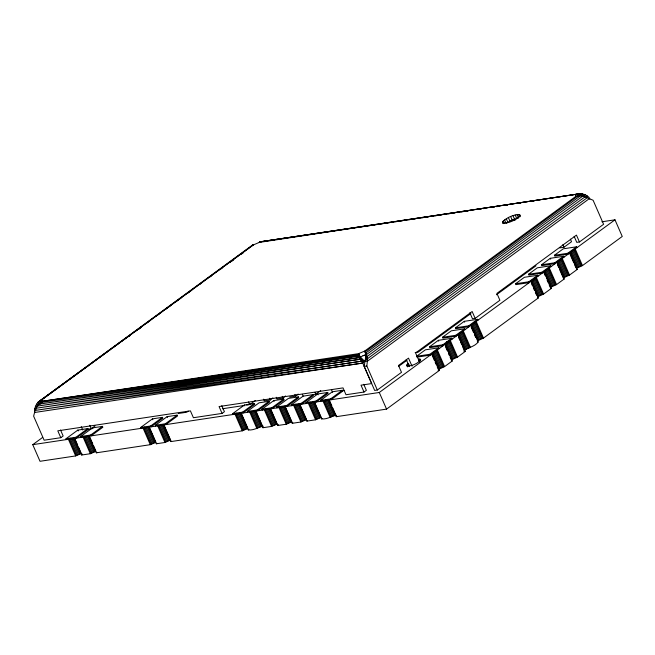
<?xml version="1.0" encoding="UTF-8"?>
<svg xmlns="http://www.w3.org/2000/svg" width="655" height="655" viewBox="0 0 655 655"><rect width="100%" height="100%" fill="white"/><g stroke="black" fill="none" stroke-linecap="round" stroke-linejoin="round"><path stroke-width="0.98" d="M60.522 429.967L63.142 435.968L60.792 437.696L44.131 440.201L33.642 416.195C35.026 410.538 36.508 403.898 42.436 401.261L358.572 353.659L364.614 351.105L365.924 352.906L365.924 355.714L364.18 366.423L374.668 390.429L377.337 390.028L401.499 372.335L398.502 365.474L408.515 358.138L412.036 366.194M585.406 196.566L365.777 357.474L365.924 352.906L580.608 195.64L583.056 195.919L593.119 200.266L603.607 224.272L579.446 241.973L576.777 242.375L574.157 236.373M582.41 195.755L582.5 193.905L577.702 194.011L259.274 242.407L253.239 244.97L42.067 399.673C37.384 401.4 34.6 406.28 34.51 411.135M584.645 197.253L584.841 194.601L582.5 193.905L580.477 194.207L582.5 193.905M586.855 197.409L587.044 195.771L584.841 194.601L582.819 194.903L584.841 194.601L583.58 196.107M579.708 196.623L580.093 193.708L259.609 241.9L259.274 242.407M589.369 198.612L367.684 361.011L365.015 361.413L363.263 360.127L360.406 357.409L358.572 353.659L359.063 357.589L362.747 363.066L371.672 383.576L361.011 385.181L364.008 392.042L366.366 390.315L363.746 384.313M377.337 390.028L366.849 366.022L367.594 358.621L365.924 352.906M577.227 196.549L577.702 194.011L575.409 194.813L575.786 196.402L364.614 351.105L365.736 353.675M409.195 365.261L408.384 363.41L406.739 365.031L406.968 365.998C411.946 366.17 417.202 363.697 420.69 360.185L420.461 359.21L418.43 359.153L419.642 361.928M502.5 221.906L502.786 223.118C509.009 223.339 515.583 220.244 519.939 215.855L519.652 214.644C513.422 214.422 506.855 217.517 502.5 221.906L503.253 223.625M365.777 357.474L366.628 354.47L583.056 195.919M38.899 404.716L38.088 402.227L253.239 244.97M367.218 356.402L365.523 359.341L367.594 358.621L587.535 197.499M82.595 454.111L81.67 455.02L74.4 438.392L74.981 437.9M278.522 424.612L277.597 425.521L270.327 408.884L270.908 408.401M463.945 350.908C468.227 347.207 474.498 346.872 478.183 341.992L470.912 325.355M272.865 397.855L270.319 399.976L264.325 400.876L263.572 399.157M285.531 395.956L282.985 398.068L276.983 398.969L276.238 397.257M298.189 394.048L295.642 396.16L289.649 397.061M34.772 412.47L362.747 363.066L367.594 358.621M585.807 196.95L587.044 195.771L589.033 197.327L589.844 199.185M89.645 435.69L89.064 436.181L96.326 452.818L150.306 444.688L155.964 442.297L149.094 426.585M96.326 452.818L96.915 452.327M149.627 426.659L149.037 427.15L156.308 443.787L164.97 442.477L170.619 440.086L163.758 424.375M156.308 443.787L156.889 443.296M163.701 424.939L170.971 441.576L171.553 441.093M241.589 412.814L241.007 413.305L248.27 429.934C253.878 430.564 258.144 427.166 263.269 426.192M248.27 429.934L248.859 429.451M255.663 411.094L262.933 427.731L263.515 427.24M314.891 401.777L314.31 402.268L321.58 418.897C327.181 419.527 331.446 416.121 336.58 415.147M284.99 406.681L292.253 423.318L292.842 422.827M299.646 404.471L306.917 421.108L307.498 420.616M321.58 418.897L322.162 418.414M328.974 400.058L336.236 416.695L336.826 416.203M444.991 344.35L452.253 360.987L444.598 366.595L438.359 369.477L437.147 366.71M457.264 334.901L457.951 334.852L465.214 351.489L457.558 357.098L451.32 359.98L450.108 357.212M477.249 340.993L483.48 338.111L538.287 297.959L531.017 281.331M537.354 296.961L543.584 294.079L551.248 288.47L543.977 271.833M556.259 262.385L556.938 262.336L564.209 278.973L556.553 284.581L550.315 287.463L549.103 284.688M569.22 252.887L569.907 252.838L577.17 269.475L569.514 275.084L563.275 277.966L559.648 269.647M576.244 268.468L582.475 265.586L622.25 236.455L614.98 219.818L601.904 221.783M40.88 403.627L39.939 400.737L252.838 244.773M128.732 336.588L130.378 335.385M138.606 329.359L140.252 328.147M231.567 261.255L233.213 260.043M78.494 447.062L81.318 453.53L75.669 455.929L40.02 461.292L32.75 444.663L42.55 437.475M66.032 438.735L77.814 430.106L87.811 428.599L88.188 429.451L76.398 438.089L76.029 437.229L66.032 438.735L66.401 439.595M76.029 437.229L87.811 428.599M86.517 429.434L91.258 428.714L95.024 425.955M80.688 436.525L92.478 427.895L102.475 426.389L102.843 427.248L91.061 435.878L90.685 435.018L80.688 436.525L81.064 437.384M90.685 435.018L102.475 426.389M140.669 427.494L152.451 418.864L162.448 417.358L162.825 418.217L151.043 426.847L150.666 425.987L140.669 427.494L141.046 428.354M150.666 425.987L162.448 417.358M155.333 425.292L167.115 416.654L177.112 415.147L177.489 416.007L165.699 424.645L165.322 423.785L155.333 425.292L155.702 426.143M165.322 423.785L177.112 415.147M188.247 411.111L186.74 412.216L178.209 413.502M60.792 437.696L57.796 430.834L190.409 410.865L193.405 417.726L222.061 413.411L224.419 411.684L221.799 405.682M232.631 413.649L244.421 405.019L254.418 403.513L254.787 404.364L243.005 413.002L242.628 412.142L232.631 413.649L233.008 414.509M255.393 400.475L249.686 404.659L248.482 401.916M242.628 412.142L254.418 403.513M247.295 411.438L259.077 402.809L269.074 401.302L269.451 402.162L257.669 410.791L257.292 409.94L247.295 411.438L247.672 412.298M257.292 409.94L269.074 401.302M261.959 409.236L273.741 400.598L283.738 399.1L284.114 399.951L272.324 408.589L271.956 407.729L261.959 409.236L262.327 410.095M271.956 407.729L283.738 399.1M276.615 407.025L288.405 398.396L298.402 396.889L298.77 397.749L286.988 406.378L286.612 405.519L276.615 407.025L276.991 407.885M286.612 405.519L298.402 396.889M291.655 405.674L291.279 404.823L303.06 396.185L315.808 394.187L320.762 390.56M42.812 401.384L42.067 399.673L42.436 401.261L358.449 354.633L360.406 357.409L360.07 357.09L366.112 354.535L365.924 355.714L365.22 351.776L578.144 195.788L580.608 195.64M301.275 403.316L313.057 394.678L313.434 395.538L301.652 404.168L301.275 403.316L291.279 404.823M305.942 402.612L317.724 393.974L327.721 392.476L328.098 393.327L316.308 401.965L315.939 401.106L305.942 402.612L306.311 403.472M315.939 401.106L327.721 392.476M320.598 400.401L332.388 391.772L342.385 390.265L342.753 391.125L330.971 399.755L330.595 398.895L320.598 400.401L320.975 401.261M330.595 398.895L342.385 390.265M398.739 366.284L406.845 360.348M470.912 313.491L418.168 352.128L415.139 352.587M496.465 294.775L536.019 265.791M559.714 247.893L563.98 247.246L571.52 241.72L570.399 239.149M429.516 346.798L442.845 344.792L443.222 345.644L429.893 347.649L429.516 346.798L438.359 340.322L451.68 338.316L452.056 339.167M442.477 337.3L455.806 335.294L456.183 336.146L442.854 338.16L442.477 337.3L451.32 330.824L464.649 328.818L465.017 329.678M455.446 327.803L468.767 325.797L469.144 326.657L455.815 328.663L455.446 327.803L464.28 321.327L477.61 319.321L477.986 320.18M515.542 283.771L528.872 281.765L529.248 282.624L515.919 284.63L515.542 283.771L524.385 277.294L537.714 275.288L538.091 276.148M528.511 274.273L541.841 272.267L542.209 273.127L528.88 275.133L528.511 274.273L537.346 267.805L550.675 265.791L551.051 266.651M541.472 264.776L554.801 262.77L555.178 263.629L541.849 265.635L541.472 264.776L550.306 258.307L563.636 256.302L564.012 257.153M554.433 255.286L567.762 253.272L568.139 254.132L554.81 256.138L554.433 255.286L563.275 248.81L576.605 246.804L576.973 247.656M469.864 312.771L472.484 318.78L475.153 318.379L499.896 300.244L496.899 293.383L576.449 235.112L579.446 241.973M438.719 347.813L425.39 349.819L416.555 356.295L429.885 354.281L438.719 347.813L439.096 348.665M442.845 344.792L451.68 338.316M455.806 335.294L464.649 328.818M468.767 325.797L477.61 319.321M528.872 281.765L537.714 275.288M541.841 272.267L550.675 265.791M554.801 262.77L563.636 256.302M567.762 253.272L576.605 246.804M32.75 444.663L379.286 392.484L614.98 219.818M336.236 416.695L386.556 409.113L439.292 370.484L432.022 353.847M78.584 372.711L38.088 402.227L40.422 404.004M80.237 371.508L88.499 365.482M90.153 364.27L109.991 349.811M111.645 348.607L119.906 342.581M121.56 341.378L129.821 335.352M133.956 332.339L142.217 326.313M146.352 323.308L150.486 320.295M156.267 316.078L161.228 312.46M165.355 309.447L171.143 305.23M175.278 302.217L181.058 298M187.674 293.178L191.8 290.165M200.07 284.139L201.724 282.935M209.985 276.909L211.639 275.706M219.9 269.68L222.381 267.879M229.815 262.45L233.123 260.043M81.67 455.02L90.333 453.718L95.982 451.328L93.559 445.777M517.114 214.562L518.613 217.992L512.169 219.965L506.053 223.314L504.555 219.883M170.971 441.576L242.276 430.843L247.926 428.444L241.065 412.732M262.933 427.731L271.596 426.421L277.245 424.031L270.384 408.319M277.597 425.521L286.26 424.219L291.909 421.82L285.048 406.116M292.253 423.318L300.923 422.008L306.573 419.618L300.113 404.831M306.917 421.108L315.579 419.806L321.228 417.407L314.367 401.695M575.786 196.402L578.144 195.788M361.855 358.899L359.063 357.589L38.498 404.209L358.588 355.976L360.831 357.859L358.449 354.633L40.323 402.547L358.588 355.976L361.855 358.899L35.886 408.278L361.11 361.265L365.105 361.355M509.606 220.743L515.6 219.843M362.985 355.542L366.014 355.084M359.063 357.589L37.008 406.165L359.898 359.39L363.263 360.127L361.11 361.265L35.149 410.431L362.747 363.066M416.924 357.147L430.253 355.141L429.885 354.281M364.18 366.423L366.849 366.022M222.381 408.769L244.626 405.42M246.648 405.118L248.671 404.806M342.606 390.765L344.604 390.47M364.008 392.042L346.012 394.744L343.015 387.891L219.065 406.55L222.061 413.411M376.298 224.599L259.609 241.9L580.093 193.708L581.427 196.05M378.32 224.297L389.438 222.643M391.461 222.34L393.483 222.045M395.497 221.742L398.535 221.292M400.557 220.989L402.579 220.686M404.602 220.383L406.616 220.088M408.638 219.785L411.676 219.335M413.698 219.032L415.72 218.729M417.734 218.434L419.757 218.131M421.779 217.828L424.817 217.378M426.839 217.075L428.853 216.772M430.875 216.477L432.898 216.175M434.92 215.872L436.942 215.569M439.972 215.118L441.994 214.824M444.016 214.521L446.039 214.218M448.061 213.915L450.083 213.612M453.113 213.162L455.135 212.867M457.157 212.564L459.18 212.261M461.202 211.958L463.224 211.663M466.254 211.205L468.276 210.91M470.298 210.607L472.32 210.304M479.394 209.256L481.417 208.953M483.439 208.65L485.461 208.347M492.535 207.299L494.558 206.996M496.58 206.693L498.602 206.391M505.676 205.343L507.699 205.04M518.817 203.386L520.84 203.083M531.958 201.429L533.981 201.126M576.49 269.524L577.17 269.475M563.521 279.022L564.209 278.973M550.56 288.519L551.248 288.47M537.599 298.017L538.287 297.959M477.495 342.041L478.183 341.992M465.214 351.489L464.076 351.457M451.565 361.036L452.253 360.987M439.292 370.484L438.146 370.452M36.451 408.54L34.797 408.622L35.984 409.686M37.466 406.305L35.485 406.247L36.795 407.353M36.59 404.086L38.015 405.232M39.939 400.737L41.134 402.26M577.702 194.011L578.643 195.804M575.409 194.813L576.163 196.525M582.475 265.586L575.213 248.957L574.345 249.137L581.607 265.774M573.354 249.44L580.625 266.077M572.716 250.767L579.577 266.479M571.692 251.242L578.553 266.953M570.751 251.757L577.612 267.461M569.965 252.273L576.826 267.985M569.375 252.756L573.821 262.925M574.623 264.776L575.835 267.543M562.858 244.675L563.98 247.246M569.514 275.084L562.244 258.447L561.376 258.635L568.646 275.272M560.393 258.938L567.656 275.575M559.345 259.339L566.616 275.976M558.723 260.739L565.592 276.451M557.79 261.247L564.651 276.959M556.996 261.771L563.865 277.483M557.626 265.029L558.838 267.797M550.306 258.307L550.683 259.159M556.553 284.581L549.283 267.944L548.415 268.132L555.686 284.761M547.424 268.435L554.695 285.064M546.786 269.762L553.655 285.474M545.762 270.237L552.624 285.94M544.821 270.744L551.69 286.456M519.652 214.644L520.406 216.355M544.035 271.268L550.896 286.972M518.637 214.447L519.759 217.026M543.855 272.677L545.066 275.452M547.089 280.07L548.3 282.845M515.182 214.971L516.68 218.402M512.988 215.642L514.486 219.073M510.671 216.535L512.169 219.965M543.584 294.079L536.322 277.442L535.454 277.63L542.717 294.259M508.395 217.591L509.893 221.022M534.464 277.933L541.734 294.562M533.424 278.334L540.686 294.963M506.307 218.729L507.805 222.16M532.802 279.726L539.663 295.438M531.86 280.242L538.721 295.954M531.074 280.758L537.935 296.469M531.696 284.024L532.507 285.867M533.317 287.717L534.529 290.493M535.332 292.335L536.543 295.11M503.253 220.964L504.383 223.535M475.153 318.379L472.157 311.518L415.589 352.955L419.503 361.912M483.48 338.111L476.218 321.474L475.35 321.654L482.62 338.291M474.359 321.957L481.63 338.594M473.319 322.358L480.59 338.995M472.697 323.758L479.558 339.47M471.756 324.274L478.625 339.986M470.97 324.79L477.831 340.502M471.191 327.123L473.614 332.674M474.425 334.517L475.636 337.292M464.28 321.327L464.657 322.186M470.519 347.6L463.257 330.971L462.389 331.152L469.651 347.789M461.398 331.455L468.669 348.092M460.76 332.781L467.621 348.493M459.736 333.256L466.597 348.968M458.795 333.772L465.656 349.483M458.009 334.287L464.87 349.999M458.631 337.546L459.843 340.322M460.653 342.172L461.865 344.939M462.667 346.79L464.289 350.482M457.558 357.098L450.288 340.469L449.42 340.649L456.691 357.286M448.438 340.952L455.7 357.589M447.799 342.278L454.66 357.99M446.366 341.828L453.637 358.465M445.834 343.269L452.695 358.973M445.04 343.785L451.909 359.497M445.67 347.044L447.283 350.744M448.495 353.512L449.305 355.362M438.359 340.322L438.727 341.181M444.598 366.595L437.327 349.966L436.459 350.147L443.73 366.784M435.469 350.45L442.739 367.087M434.83 351.776L441.699 367.488M433.807 352.251L440.668 367.963M432.865 352.767L439.734 368.47M432.079 353.282L438.94 368.994M431.899 354.691L434.322 360.234M435.133 362.084L436.345 364.86M419.65 359.063L420.453 360.913M406.239 359.431L409.375 366.595M407.344 364.278L408.155 366.12M406.739 365.031L407.549 366.874M379.286 392.484L386.556 409.113M358.572 353.659L359.693 356.238M331.414 389.529L332.609 392.271M329.031 399.493L331.856 405.961M332.666 407.811L335.491 414.279M328.163 399.673L335.024 415.385M327.173 399.976L334.042 415.688M325.731 399.452L332.994 416.089M325.109 400.852L331.97 416.564M331.029 417.079L323.767 400.442L322.972 400.958L330.243 417.595M317.724 393.974L318.101 394.834M315.014 392.37L315.808 394.187M313.499 401.883L320.369 417.595M312.509 402.186L319.378 417.898M311.469 402.588L318.338 418.299M310.044 402.137L317.307 418.774M316.373 419.282L309.103 402.653L308.317 403.169L315.579 419.806M302.356 394.277L303.15 396.095M294.897 394.441L295.642 396.16M298.844 404.086L305.705 419.798M297.853 404.389L304.714 420.101M296.805 404.79L303.674 420.502M295.38 404.34L302.651 420.977M294.439 404.856L301.709 421.492M293.653 405.38L300.923 422.008M282.231 396.349L282.985 398.068M284.18 406.296L291.041 422.008M283.189 406.599L290.05 422.311M282.149 407.001L289.011 422.712M281.126 407.476L287.987 423.187M287.046 423.703L279.783 407.066L278.989 407.582L286.26 424.219M273.741 400.598L274.118 401.458M269.573 398.256L270.319 399.976M269.516 408.507L276.377 424.211M268.525 408.81L275.395 424.514M267.486 409.211L274.347 424.923M266.061 408.761L273.323 425.39M272.382 425.906L265.119 409.269L264.333 409.793L271.596 426.421M256.13 411.455L262.18 425.316M254.852 410.71L261.722 426.421M253.87 411.012L260.731 426.724M252.822 411.414L259.691 427.125M251.798 411.889L258.668 427.6M257.726 428.116L250.456 411.479L249.67 411.995L256.94 428.632M244.421 405.019L244.79 405.871M240.197 412.92L247.058 428.632M239.206 413.223L246.067 428.935M238.166 413.624L245.027 429.336M236.733 413.174L244.004 429.811M243.062 430.319L235.792 413.69L235.006 414.206L242.276 430.843M167.115 416.654L167.492 417.513M162.89 424.555L169.751 440.266M161.9 424.858L168.769 440.569M160.459 424.342L167.721 440.971M159.836 425.742L166.697 441.445M165.756 441.961L158.494 425.324L157.699 425.848L164.97 442.477M152.451 418.864L152.828 419.724M148.226 426.765L155.096 442.477M147.244 427.068L154.105 442.78M146.196 427.469L153.065 443.181M144.771 427.019L152.034 443.656M151.1 444.172L143.83 427.535L143.044 428.051L150.306 444.688M92.478 427.895L92.846 428.755M89.76 425.292L91.258 428.714M89.121 435.616L92.756 443.934M88.253 435.796L95.114 451.508M87.262 436.099L94.132 451.811M86.223 436.5L93.084 452.212M81.228 426.569L82.727 429.999M85.199 436.975L92.06 452.687M91.119 453.203L83.856 436.566L83.062 437.082L90.333 453.718M77.814 430.106L78.191 430.957M74.457 437.818L77.691 445.212M73.589 438.007L80.459 453.718M72.607 438.31L79.468 454.021M71.559 438.711L78.428 454.423M70.134 438.26L77.396 454.897M69.193 438.776L76.463 455.405M68.407 439.292L75.669 455.929M252.724 244.995L252.961 245.584M365.22 351.776L365.809 353.61M42.067 399.673L42.231 402.137M243.087 252.814L241.441 254.017L243.038 252.814"/></g></svg>
